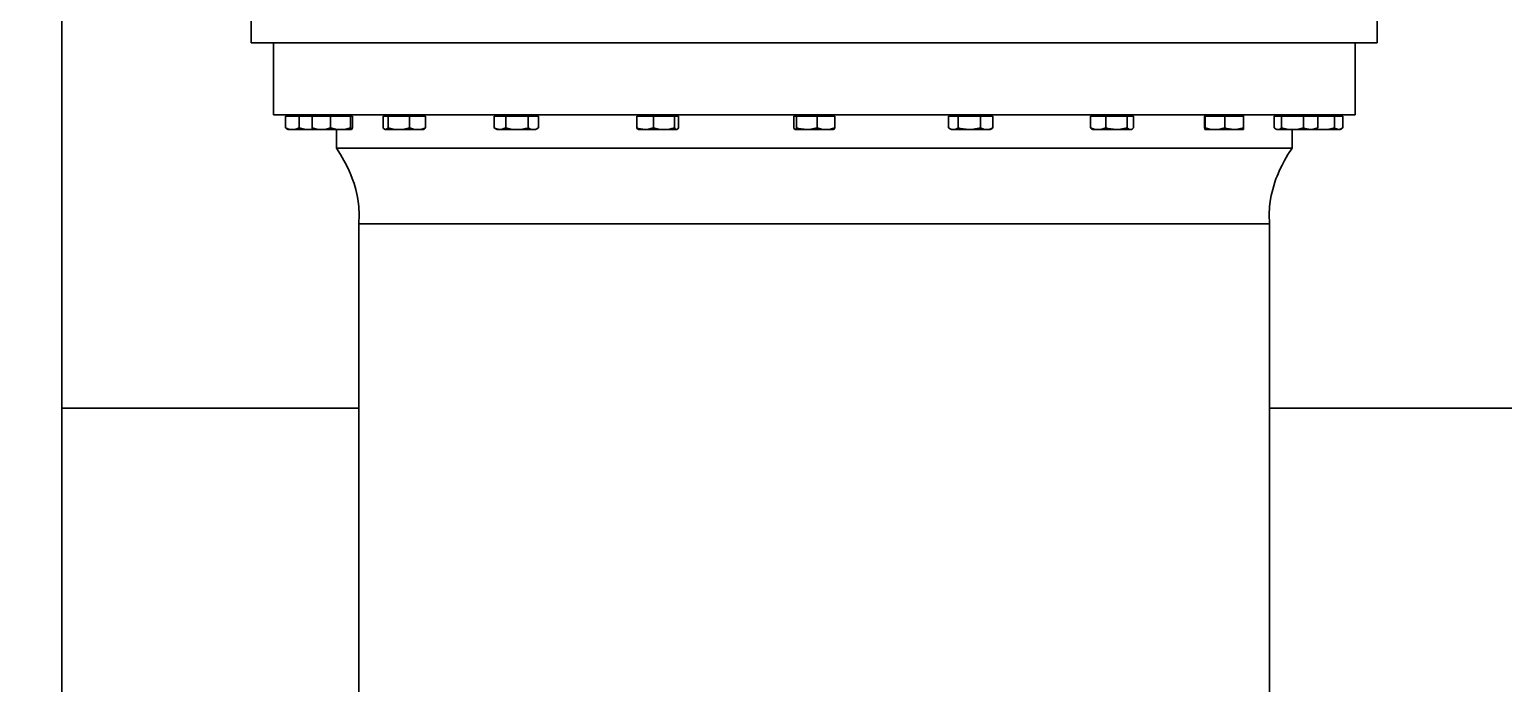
# Model space of a CAD drawing. Extents: x -12047294 to -5625356, y -1456591 to -622873.
# Drawn here: x -5749545 to -5748900, y -679548 to -679261 of the extents above; entities that cross this region are included whole.
import ezdxf

# ---------------------------------------------------------------- set-up
doc = ezdxf.new("R2010")
doc.units = 0
doc.header["$LTSCALE"] = 10
doc.header["$MEASUREMENT"] = 0
doc.layers.add('A-TEXTROOM-报建', color=210, linetype='Continuous')
doc.layers.add('M-W-EQUIP', color=156, linetype='Continuous', lineweight=35)

# ---------------------------------------------------------------- blocks, each defined once
blk = doc.blocks.new('300RT')
at = {"layer": 'M-W-EQUIP'}
for p, q in [((3973.77, 75.26, 0), (3973.77, 1548.94, 0)), ((3880.49, 1146.22, 0), (3880.49, 1204.98, 0)), ((3325.67, 1175.64, 0), (3325.67, 1146.22, 0)), ((3880.49, 1146.22, 0), (3325.67, 1146.22, 0)), ((3336.55, 1146.22, 0), (3336.55, 1119.07, 0)), ((3869.6, 1119.07, 0), (3869.6, 1146.22, 0)), ((3869.6, 1119.07, 0), (3336.55, 1119.07, 0)), ((3342.55, 1118.63, 0), (3342.55, 1114.16, 0)), ((3342.55, 1118.63, 0), (3344.65, 1118.63, 0)), ((3343.93, 1119.07, 0), (3343.93, 1118.63, 0)), ((3344.65, 1118.63, 0), (3346.75, 1118.63, 0)), ((3346.75, 1118.63, 0), (3346.75, 1114.16, 0)), ((3346.75, 1118.63, 0), (3352.17, 1118.63, 0)), ((3352.17, 1118.63, 0), (3354.86, 1118.63, 0)), ((3354.86, 1118.63, 0), (3354.86, 1114.16, 0)), ((3354.86, 1118.63, 0), (3358.42, 1118.63, 0)), ((3356.15, 1119.07, 0), (3356.15, 1118.63, 0)), ((3358.42, 1118.63, 0), (3361.98, 1118.63, 0)), ((3361.98, 1118.63, 0), (3361.98, 1114.16, 0)), ((3361.98, 1118.63, 0), (3367.36, 1118.63, 0)), ((3367.36, 1118.63, 0), (3372.74, 1118.63, 0)), ((3372.74, 1118.63, 0), (3372.74, 1114.16, 0)), ((3372.74, 1118.63, 0), (3374.57, 1118.63, 0)), ((3374.57, 1118.63, 0), (3376.39, 1118.63, 0)), ((3375.11, 1118.63, 0), (3375.11, 1119.07, 0)), ((3376.39, 1118.63, 0), (3376.39, 1114.16, 0)), ((3391.47, 1118.63, 0), (3391.47, 1114.16, 0)), ((3391.47, 1118.63, 0), (3396.14, 1118.63, 0)), ((3391.61, 1119.07, 0), (3391.61, 1118.63, 0)), ((3396.14, 1118.63, 0), (3400.81, 1118.63, 0)), ((3400.81, 1118.63, 0), (3400.81, 1114.16, 0)), ((3400.81, 1118.63, 0), (3405.62, 1118.63, 0)), ((3405.62, 1118.63, 0), (3410.43, 1118.63, 0)), ((3410.43, 1118.63, 0), (3410.43, 1114.16, 0)), ((3410.43, 1118.63, 0), (3410.57, 1118.63, 0)), ((3410.57, 1118.63, 0), (3410.57, 1119.07, 0)), ((3410.57, 1118.63, 0), (3410.71, 1118.63, 0)), ((3410.71, 1118.63, 0), (3410.71, 1114.16, 0)), ((3445.68, 1118.63, 0), (3445.68, 1114.16, 0)), ((3445.68, 1118.63, 0), (3447.24, 1118.63, 0)), ((3446.84, 1119.07, 0), (3446.84, 1118.63, 0)), ((3447.24, 1118.63, 0), (3448.79, 1118.63, 0)), ((3448.79, 1118.63, 0), (3448.79, 1114.16, 0)), ((3448.79, 1118.63, 0), (3454.11, 1118.63, 0)), ((3454.11, 1118.63, 0), (3459.44, 1118.63, 0)), ((3459.44, 1118.63, 0), (3459.44, 1114.16, 0)), ((3459.44, 1118.63, 0), (3463.2, 1118.63, 0)), ((3463.2, 1118.63, 0), (3466.97, 1118.63, 0)), ((3465.81, 1118.63, 0), (3465.81, 1119.07, 0)), ((3466.97, 1118.63, 0), (3466.97, 1114.16, 0)), ((3515.01, 1118.63, 0), (3515.01, 1114.16, 0)), ((3515.01, 1118.63, 0), (3518.11, 1118.63, 0)), ((3516.44, 1119.07, 0), (3516.44, 1118.63, 0)), ((3518.11, 1118.63, 0), (3521.21, 1118.63, 0)), ((3521.21, 1118.63, 0), (3521.21, 1114.16, 0)), ((3521.21, 1118.63, 0), (3526.67, 1118.63, 0)), ((3526.67, 1118.63, 0), (3532.13, 1118.63, 0)), ((3532.13, 1118.63, 0), (3532.13, 1114.16, 0)), ((3532.13, 1118.63, 0), (3534.48, 1118.63, 0)), ((3534.48, 1118.63, 0), (3536.84, 1118.63, 0)), ((3535.41, 1118.63, 0), (3535.41, 1119.07, 0)), ((3536.84, 1118.63, 0), (3536.84, 1114.16, 0)), ((3592.96, 1118.63, 0), (3592.96, 1114.16, 0)), ((3592.96, 1118.63, 0), (3597.31, 1118.63, 0)), ((3593.6, 1119.07, 0), (3593.6, 1118.63, 0)), ((3597.31, 1118.63, 0), (3601.65, 1118.63, 0)), ((3601.65, 1118.63, 0), (3601.65, 1114.16, 0)), ((3601.65, 1118.63, 0), (3606.71, 1118.63, 0)), ((3606.71, 1118.63, 0), (3611.76, 1118.63, 0)), ((3611.76, 1118.63, 0), (3611.76, 1114.16, 0)), ((3611.76, 1118.63, 0), (3612.48, 1118.63, 0)), ((3612.48, 1118.63, 0), (3613.19, 1118.63, 0)), ((3612.56, 1118.63, 0), (3612.56, 1119.07, 0)), ((3613.19, 1118.63, 0), (3613.19, 1114.16, 0)), ((3669.91, 1118.63, 0), (3669.91, 1114.16, 0)), ((3669.91, 1118.63, 0), (3670.91, 1118.63, 0)), ((3670.75, 1119.07, 0), (3670.75, 1118.63, 0)), ((3670.91, 1118.63, 0), (3671.91, 1118.63, 0)), ((3671.91, 1118.63, 0), (3671.91, 1114.16, 0)), ((3671.91, 1118.63, 0), (3677.07, 1118.63, 0)), ((3677.07, 1118.63, 0), (3682.23, 1118.63, 0)), ((3682.23, 1118.63, 0), (3682.23, 1114.16, 0)), ((3682.23, 1118.63, 0), (3686.39, 1118.63, 0)), ((3686.39, 1118.63, 0), (3690.55, 1118.63, 0)), ((3689.71, 1118.63, 0), (3689.71, 1119.07, 0)), ((3690.55, 1118.63, 0), (3690.55, 1114.16, 0)), ((3738.88, 1118.63, 0), (3738.88, 1114.16, 0)), ((3738.88, 1118.63, 0), (3741.5, 1118.63, 0)), ((3740.35, 1119.07, 0), (3740.35, 1118.63, 0)), ((3741.5, 1118.63, 0), (3744.11, 1118.63, 0)), ((3744.11, 1118.63, 0), (3744.11, 1114.16, 0)), ((3744.11, 1118.63, 0), (3749.58, 1118.63, 0)), ((3749.58, 1118.63, 0), (3755.05, 1118.63, 0)), ((3755.05, 1118.63, 0), (3755.05, 1114.16, 0)), ((3755.05, 1118.63, 0), (3757.91, 1118.63, 0)), ((3757.91, 1118.63, 0), (3760.77, 1118.63, 0)), ((3759.31, 1118.63, 0), (3759.31, 1119.07, 0)), ((3760.77, 1118.63, 0), (3760.77, 1114.16, 0)), ((3794.57, 1118.63, 0), (3794.57, 1114.16, 0)), ((3794.57, 1118.63, 0), (3798.54, 1118.63, 0)), ((3795.58, 1119.07, 0), (3795.58, 1118.63, 0)), ((3798.54, 1118.63, 0), (3802.51, 1118.63, 0)), ((3802.51, 1118.63, 0), (3802.51, 1114.16, 0)), ((3802.51, 1118.63, 0), (3807.76, 1118.63, 0)), ((3807.76, 1118.63, 0), (3813.01, 1118.63, 0)), ((3813.01, 1118.63, 0), (3813.01, 1114.16, 0)), ((3813.01, 1118.63, 0), (3814.28, 1118.63, 0)), ((3814.28, 1118.63, 0), (3815.56, 1118.63, 0)), ((3814.54, 1118.63, 0), (3814.54, 1119.07, 0)), ((3815.56, 1118.63, 0), (3815.56, 1114.16, 0)), ((3830.64, 1118.63, 0), (3830.64, 1114.16, 0)), ((3830.64, 1118.63, 0), (3831.07, 1118.63, 0)), ((3831.05, 1119.07, 0), (3831.05, 1118.63, 0)), ((3831.07, 1118.63, 0), (3831.51, 1118.63, 0)), ((3831.51, 1118.63, 0), (3831.51, 1114.16, 0)), ((3831.51, 1118.63, 0), (3836.45, 1118.63, 0)), ((3836.45, 1118.63, 0), (3841.39, 1118.63, 0)), ((3841.39, 1118.63, 0), (3841.39, 1114.16, 0)), ((3841.39, 1118.63, 0), (3845.9, 1118.63, 0)), ((3845.9, 1118.63, 0), (3850.41, 1118.63, 0)), ((3850.01, 1118.63, 0), (3850.01, 1119.07, 0)), ((3850.41, 1118.63, 0), (3851.51, 1118.63, 0)), ((3850.41, 1118.63, 0), (3850.41, 1114.16, 0)), ((3851.51, 1118.63, 0), (3856.94, 1118.63, 0)), ((3856.94, 1118.63, 0), (3856.94, 1114.16, 0)), ((3856.94, 1118.63, 0), (3860.27, 1118.63, 0)), ((3860.27, 1118.63, 0), (3863.6, 1118.63, 0)), ((3862.23, 1118.63, 0), (3862.23, 1119.07, 0)), ((3863.6, 1118.63, 0), (3863.6, 1114.16, 0)), ((3344.18, 1113.6, 0), (3342.55, 1114.16, 0)), ((3343.1, 1113.9, 0), (3343.93, 1113.57, 0)), ((3344.65, 1113.57, 0), (3343.93, 1113.57, 0)), ((3344.65, 1113.57, 0), (3344.18, 1113.6, 0)), ((3346.34, 1113.97, 0), (3344.65, 1113.57, 0)), ((3344.65, 1113.57, 0), (3352.17, 1113.57, 0)), ((3346.75, 1114.16, 0), (3346.34, 1113.97, 0)), ((3354.94, 1113.73, 0), (3352.17, 1113.57, 0)), ((3352.17, 1113.57, 0), (3356.15, 1113.57, 0)), ((3357.63, 1113.6, 0), (3354.86, 1114.16, 0)), ((3354.86, 1114.16, 0), (3355.57, 1113.82, 0)), ((3355.63, 1113.84, 0), (3354.94, 1113.73, 0)), ((3355.56, 1113.81, 0), (3356.15, 1113.57, 0)), ((3358.42, 1113.57, 0), (3356.15, 1113.57, 0)), ((3358.42, 1113.57, 0), (3357.63, 1113.6, 0)), ((3361.29, 1113.97, 0), (3358.42, 1113.57, 0)), ((3358.42, 1113.57, 0), (3367.36, 1113.57, 0)), ((3361.98, 1114.16, 0), (3361.29, 1113.97, 0)), ((3370.1, 1113.73, 0), (3367.36, 1113.57, 0)), ((3367.36, 1113.57, 0), (3374.57, 1113.57, 0)), ((3367.63, 1113.57, 0), (3367.63, 1106.6, 0)), ((3372.74, 1114.16, 0), (3370.1, 1113.73, 0)), ((3375.5, 1113.73, 0), (3374.57, 1113.57, 0)), ((3374.57, 1113.57, 0), (3375.11, 1113.57, 0)), ((3375.11, 1113.57, 0), (3375.7, 1113.81, 0)), ((3376.39, 1114.16, 0), (3375.5, 1113.73, 0)), ((3395.1, 1113.6, 0), (3391.47, 1114.16, 0)), ((3391.47, 1114.16, 0), (3391.54, 1113.73, 0)), ((3391.54, 1113.73, 0), (3391.61, 1113.57, 0)), ((3396.14, 1113.57, 0), (3391.61, 1113.57, 0)), ((3396.14, 1113.57, 0), (3395.1, 1113.6, 0)), ((3399.91, 1113.97, 0), (3396.14, 1113.57, 0)), ((3396.14, 1113.57, 0), (3405.62, 1113.57, 0)), ((3400.81, 1114.16, 0), (3399.91, 1113.97, 0)), ((3408.07, 1113.73, 0), (3405.62, 1113.57, 0)), ((3405.62, 1113.57, 0), (3410.57, 1113.57, 0)), ((3410.43, 1114.16, 0), (3408.07, 1113.73, 0)), ((3410.64, 1113.73, 0), (3410.57, 1113.57, 0)), ((3410.71, 1114.16, 0), (3410.64, 1113.73, 0)), ((3446.43, 1113.74, 0), (3446.84, 1113.57, 0)), ((3446.84, 1113.57, 0), (3447.24, 1113.57, 0)), ((3448.03, 1113.73, 0), (3447.24, 1113.57, 0)), ((3454.11, 1113.57, 0), (3447.24, 1113.57, 0)), ((3448.79, 1114.16, 0), (3448.03, 1113.73, 0)), ((3452.93, 1113.6, 0), (3448.79, 1114.16, 0)), ((3454.11, 1113.57, 0), (3452.93, 1113.6, 0)), ((3458.41, 1113.97, 0), (3454.11, 1113.57, 0)), ((3454.11, 1113.57, 0), (3463.2, 1113.57, 0)), ((3459.44, 1114.16, 0), (3458.41, 1113.97, 0)), ((3465.13, 1113.73, 0), (3463.2, 1113.57, 0)), ((3463.2, 1113.57, 0), (3465.81, 1113.57, 0)), ((3466.97, 1114.16, 0), (3465.13, 1113.73, 0)), ((3465.81, 1113.57, 0), (3466.22, 1113.74, 0)), ((3466.21, 1113.74, 0), (3466.25, 1113.75, 0)), ((3466.25, 1113.75, 0), (3466.97, 1114.16, 0)), ((3515.01, 1114.16, 0), (3515.42, 1114.01, 0)), ((3515.41, 1113.99, 0), (3516.44, 1113.57, 0)), ((3516.44, 1113.57, 0), (3518.11, 1113.57, 0)), ((3519.69, 1113.73, 0), (3518.11, 1113.57, 0)), ((3526.67, 1113.57, 0), (3518.11, 1113.57, 0)), ((3521.21, 1114.16, 0), (3519.69, 1113.73, 0)), ((3525.45, 1113.6, 0), (3521.21, 1114.16, 0)), ((3526.67, 1113.57, 0), (3525.45, 1113.6, 0)), ((3531.08, 1113.97, 0), (3526.67, 1113.57, 0)), ((3526.67, 1113.57, 0), (3534.48, 1113.57, 0)), ((3532.13, 1114.16, 0), (3531.08, 1113.97, 0)), ((3535.68, 1113.73, 0), (3534.48, 1113.57, 0)), ((3534.48, 1113.57, 0), (3535.41, 1113.57, 0)), ((3535.41, 1113.57, 0), (3536.44, 1113.99, 0)), ((3536.84, 1114.16, 0), (3535.68, 1113.73, 0)), ((3592.96, 1114.16, 0), (3593.31, 1113.73, 0)), ((3593.31, 1113.73, 0), (3593.68, 1113.57, 0)), ((3597.31, 1113.57, 0), (3593.6, 1113.57, 0)), ((3599.52, 1113.73, 0), (3597.31, 1113.57, 0)), ((3606.71, 1113.57, 0), (3597.31, 1113.57, 0)), ((3601.65, 1114.16, 0), (3599.52, 1113.73, 0)), ((3605.58, 1113.6, 0), (3601.65, 1114.16, 0)), ((3606.71, 1113.57, 0), (3605.58, 1113.6, 0)), ((3610.79, 1113.97, 0), (3606.71, 1113.57, 0)), ((3606.71, 1113.57, 0), (3612.48, 1113.57, 0)), ((3611.76, 1114.16, 0), (3610.79, 1113.97, 0)), ((3612.84, 1113.73, 0), (3612.48, 1113.57, 0)), ((3613.19, 1114.16, 0), (3612.84, 1113.73, 0)), ((3670.57, 1113.64, 0), (3670.75, 1113.57, 0)), ((3670.75, 1113.57, 0), (3670.91, 1113.57, 0)), ((3671.42, 1113.73, 0), (3670.91, 1113.57, 0)), ((3670.91, 1113.57, 0), (3677.07, 1113.57, 0)), ((3671.91, 1114.16, 0), (3671.42, 1113.73, 0)), ((3679.7, 1113.73, 0), (3677.07, 1113.57, 0)), ((3686.39, 1113.57, 0), (3677.07, 1113.57, 0)), ((3682.23, 1114.16, 0), (3679.7, 1113.73, 0)), ((3685.46, 1113.6, 0), (3682.23, 1114.16, 0)), ((3686.39, 1113.57, 0), (3685.46, 1113.6, 0)), ((3689.75, 1113.97, 0), (3686.39, 1113.57, 0)), ((3686.39, 1113.57, 0), (3689.71, 1113.57, 0)), ((3689.71, 1113.57, 0), (3689.89, 1113.64, 0)), ((3690.55, 1114.16, 0), (3689.75, 1113.97, 0)), ((3689.87, 1113.67, 0), (3690.09, 1113.75, 0)), ((3690.09, 1113.75, 0), (3690.55, 1114.16, 0)), ((3738.88, 1114.16, 0), (3740.35, 1113.57, 0)), ((3740.35, 1113.57, 0), (3741.5, 1113.57, 0)), ((3742.83, 1113.73, 0), (3741.5, 1113.57, 0)), ((3741.5, 1113.57, 0), (3749.58, 1113.57, 0)), ((3744.11, 1114.16, 0), (3742.83, 1113.73, 0)), ((3752.37, 1113.73, 0), (3749.58, 1113.57, 0)), ((3757.91, 1113.57, 0), (3749.58, 1113.57, 0)), ((3755.05, 1114.16, 0), (3752.37, 1113.73, 0)), ((3757.28, 1113.6, 0), (3755.05, 1114.16, 0)), ((3757.91, 1113.57, 0), (3757.28, 1113.6, 0)), ((3760.22, 1113.97, 0), (3757.91, 1113.57, 0)), ((3757.91, 1113.57, 0), (3759.31, 1113.57, 0)), ((3759.31, 1113.57, 0), (3760.77, 1114.16, 0)), ((3760.77, 1114.16, 0), (3760.22, 1113.97, 0)), ((3760.62, 1114.11, 0), (3760.77, 1114.16, 0)), ((3794.57, 1114.16, 0), (3795.31, 1113.74, 0)), ((3795.28, 1113.69, 0), (3795.58, 1113.57, 0)), ((3795.58, 1113.57, 0), (3798.54, 1113.57, 0)), ((3800.56, 1113.73, 0), (3798.54, 1113.57, 0)), ((3798.54, 1113.57, 0), (3807.76, 1113.57, 0)), ((3802.51, 1114.16, 0), (3800.56, 1113.73, 0)), ((3810.44, 1113.73, 0), (3807.76, 1113.57, 0)), ((3814.28, 1113.57, 0), (3807.76, 1113.57, 0)), ((3813.01, 1114.16, 0), (3810.44, 1113.73, 0)), ((3814, 1113.6, 0), (3813.01, 1114.16, 0)), ((3814.28, 1113.57, 0), (3814, 1113.6, 0)), ((3815.31, 1113.97, 0), (3814.28, 1113.57, 0)), ((3814.28, 1113.57, 0), (3814.54, 1113.57, 0)), ((3814.54, 1113.57, 0), (3814.87, 1113.7, 0)), ((3815.56, 1114.16, 0), (3815.31, 1113.97, 0)), ((3830.73, 1113.97, 0), (3830.64, 1114.16, 0)), ((3831.07, 1113.57, 0), (3830.73, 1113.97, 0)), ((3831.17, 1113.6, 0), (3831.07, 1113.57, 0)), ((3831.07, 1113.57, 0), (3836.45, 1113.57, 0)), ((3831.51, 1114.16, 0), (3831.17, 1113.6, 0)), ((3838.97, 1113.73, 0), (3836.45, 1113.57, 0)), ((3836.45, 1113.57, 0), (3845.9, 1113.57, 0)), ((3838.52, 1106.6, 0), (3838.52, 1113.57, 0)), ((3841.39, 1114.16, 0), (3838.97, 1113.73, 0)), ((3848.2, 1113.73, 0), (3845.9, 1113.57, 0)), ((3845.9, 1113.57, 0), (3849.99, 1113.57, 0)), ((3850.41, 1114.16, 0), (3848.2, 1113.73, 0)), ((3849.96, 1113.57, 0), (3851.51, 1113.57, 0)), ((3849.98, 1113.57, 0), (3850.07, 1113.6, 0)), ((3851.12, 1113.57, 0), (3850.03, 1113.65, 0)), ((3850.07, 1113.6, 0), (3850.41, 1114.16, 0)), ((3851.51, 1113.57, 0), (3851.12, 1113.57, 0)), ((3854.28, 1113.73, 0), (3851.51, 1113.57, 0)), ((3851.51, 1113.57, 0), (3860.27, 1113.57, 0)), ((3856.94, 1114.16, 0), (3854.28, 1113.73, 0)), ((3861.97, 1113.73, 0), (3860.27, 1113.57, 0)), ((3862.23, 1113.57, 0), (3860.27, 1113.57, 0)), ((3863.6, 1114.16, 0), (3861.97, 1113.73, 0)), ((3862.23, 1113.57, 0), (3863.06, 1113.9, 0)), ((3863.01, 1113.96, 0), (3863.6, 1114.16, 0)), ((3838.52, 1106.6, 0), (3367.63, 1106.6, 0)), ((3367.64, 1106.6, 0), (3369.68, 1104.12, 0)), ((3836.47, 1104.12, 0), (3838.52, 1106.6, 0)), ((3369.68, 1104.12, 0), (3371.31, 1101.97, 0)), ((3371.31, 1101.97, 0), (3372.57, 1100.13, 0)), ((3372.57, 1100.13, 0), (3373.76, 1098.24, 0)), ((3832.24, 1097.98, 0), (3833.58, 1100.13, 0)), ((3833.58, 1100.13, 0), (3834.85, 1101.97, 0)), ((3834.85, 1101.97, 0), (3836.47, 1104.12, 0)), ((3373.76, 1098.24, 0), (3374.54, 1096.88, 0)), ((3374.54, 1096.88, 0), (3375.03, 1095.96, 0)), ((3375.03, 1095.96, 0), (3375.54, 1094.95, 0)), ((3375.54, 1094.95, 0), (3376.08, 1093.77, 0)), ((3829.82, 1093.19, 0), (3830.68, 1095.07, 0)), ((3830.68, 1095.07, 0), (3831.44, 1096.55, 0)), ((3831.44, 1096.55, 0), (3832.24, 1097.98, 0)), ((3376.08, 1093.77, 0), (3376.65, 1092.42, 0)), ((3376.65, 1092.42, 0), (3377.16, 1091.04, 0)), ((3377.16, 1091.04, 0), (3377.9, 1088.66, 0)), ((3828.26, 1088.66, 0), (3828.99, 1091.04, 0)), ((3828.99, 1091.04, 0), (3829.82, 1093.19, 0)), ((3377.9, 1088.66, 0), (3378.38, 1086.54, 0)), ((3378.38, 1086.54, 0), (3378.7, 1084.42, 0)), ((3378.7, 1084.42, 0), (3378.88, 1081.58, 0)), ((3827.28, 1081.58, 0), (3827.45, 1084.42, 0)), ((3827.45, 1084.42, 0), (3827.78, 1086.54, 0)), ((3827.78, 1086.54, 0), (3828.26, 1088.66, 0)), ((3378.88, 1081.58, 0), (3378.69, 1077.99, 0)), ((3378.69, 1077.99, 0), (3378.69, 720.2, 0)), ((3827.46, 1077.99, 0), (3378.69, 1077.99, 0)), ((3827.46, 1077.99, 0), (3827.28, 1081.58, 0)), ((3827.46, 673.98, 0), (3827.46, 1077.99, 0)), ((2814.27, 1008.54, 0), (3378.69, 1008.54, 0)), ((3827.46, 1008.54, 0), (3973.77, 1008.54, 0))]:
    blk.add_line(p, q, dxfattribs=at)
for centre, major_axis, start_param, end_param in [((3352.41, 1127.03, 0), (19.33, 0), 4.415027, 4.700187), ((3367.59, 1126.82, 0), (-19.02, 0), 1.271019, 1.558448), ((3374.8, 1115.59, 0), (2.91, 0), 3.92528, 4.630998), ((3405.84, 1124.26, 0), (15.35, 0), 4.378401, 4.697835), ((3412.86, 1114.14, 0), (-2.43, 0), -0.011522, 0.343582), ((3447.49, 1115.19, 0), (-2.34, 0), 0.684685, 1.46011), ((3463.41, 1120.35, 0), (9.73, 0), 4.291548, 4.690983), ((3518.32, 1118.35, 0), (-6.86, 0), 1.067655, 1.540878), ((3534.7, 1116.56, 0), (-4.3, 0), 0.930314, 1.520995), ((3597.52, 1122.39, 0), (12.67, 0), 4.344318, 4.695375), ((3612.95, 1114.36, 0), (-1.22, 0), 0.230216, 1.169575), ((3671.26, 1114.57, 0), (1.48, 0), 3.550013, 4.468398), ((3677.3, 1125.79, 0), (-17.55, 0), 1.258617, 1.557677), ((3741.71, 1117.12, 0), (-5.1, 0), 0.984959, 1.52987), ((3749.82, 1127.24, 0), (-19.64, 0), 1.275787, 1.558736), ((3798.75, 1121.04, 0), (10.73, 0), 4.311868, 4.692764), ((3807.99, 1126.19, 0), (-18.13, 0), 1.263644, 1.557993), ((3836.67, 1124.82, 0), (16.16, 0), 4.386916, 4.698407), ((3846.12, 1123.04, 0), (-13.6, 0), 1.21567, 1.554749), ((3860.47, 1118.99, 0), (-7.79, 0), 1.099309, 1.544414)]:
    blk.add_ellipse(centre, major_axis=major_axis, ratio=0.696429, start_param=start_param, end_param=end_param, dxfattribs=at)
blk = doc.blocks.new('A$C23335F82')
at = {"layer": 'M-W-EQUIP', "extrusion": (0, 0, -1), "xscale": 0.8880627839735646, "yscale": 1.161290322580645, "zscale": -1, "rotation": 270}
blk.add_blockref('300RT', (0, -2150), dxfattribs=at)
blk = doc.blocks.new('A$C50D712EB')
at = {"layer": 'M-W-EQUIP', "rotation": 270}
blk.add_blockref('A$C23335F82', (15606, -3202), dxfattribs=at)

msp = doc.modelspace()

# ---------------------------------------------------------------- hatches: boundary and pattern name
at = {"layer": 'A-TEXTROOM-报建'}
h = msp.add_hatch(dxfattribs=at)
h.set_pattern_fill('ANSI31', color=156, scale=300)
h.set_pattern_definition([(45, (6459.6, 7e-09), (-336.759605, 336.759605), [])])
edge = h.paths.add_edge_path(flags=16)
edge.add_arc((-5789890.13, -733372.85), 19800.26, 180.000017, 210.331824)
edge.add_line((-5806980.04, -743372.13), (-5798690.91, -743374.96))
edge.add_arc((-5798679.07, -768353.96), 24979, 71.829588, 90.02715, ccw=False)
edge.add_arc((-5798679.07, -768353.96), 24979, 46.406362, 71.829588, ccw=False)
edge.add_arc((-5761511.42, -729209.43), 29000, 226.550729, 235.723444)
edge.add_line((-5777843.87, -753172.97), (-5734626.49, -753172.36))
edge.add_line((-5734626.49, -753172.36), (-5734626.64, -742572.99))
edge.add_line((-5734626.64, -742572.99), (-5724090.31, -742573.23))
edge.add_line((-5724090.31, -742573.23), (-5724090.31, -706872.96))
edge.add_line((-5724090.31, -706872.96), (-5715090.37, -706872.96))
edge.add_line((-5715090.37, -706872.96), (-5715090.37, -697848.88))
edge.add_arc((-5806750.56, -701974.82), 91753, 2.5773378, 4.9633211)
edge.add_arc((-5757072.82, -697881.76), 41908, 5.264521, 17.986102)
edge.add_arc((-5817479.26, -718426.12), 105710, 18.4672514, 21.4371853)
edge.add_arc((-5747881.98, -689052.2), 30252, 17.826219, 40.559048)
edge.add_arc((-5746701.1, -686704.33), 27846.71, 38.468297, 72.820754)
edge.add_arc((-5793741.7, -821555.82), 170652.45, 71.1042, 72.7569779)
edge.add_line((-5743156, -658573.16), (-5782091.31, -658573.16))
edge.add_line((-5782091.31, -658573.16), (-5782091.31, -664172.85))
edge.add_line((-5782091.31, -664172.85), (-5804290.41, -664172.85))
edge.add_line((-5804290.41, -664172.85), (-5804290.41, -680572.77))
edge.add_line((-5804290.41, -680572.77), (-5809690.41, -680572.77))
edge.add_line((-5809690.41, -680572.77), (-5809690.39, -733372.86))
h.paths.add_polyline_path([(-5821993.28, -644043.68), (-5678940.27, -644043.68), (-5678940.27, -767193.68), (-5821993.28, -767193.68)])

# ---------------------------------------------------------------- block references
msp.add_blockref('A$C50D712EB', (-5759457.66, -677396.43))

doc.saveas('drawing.dxf')
